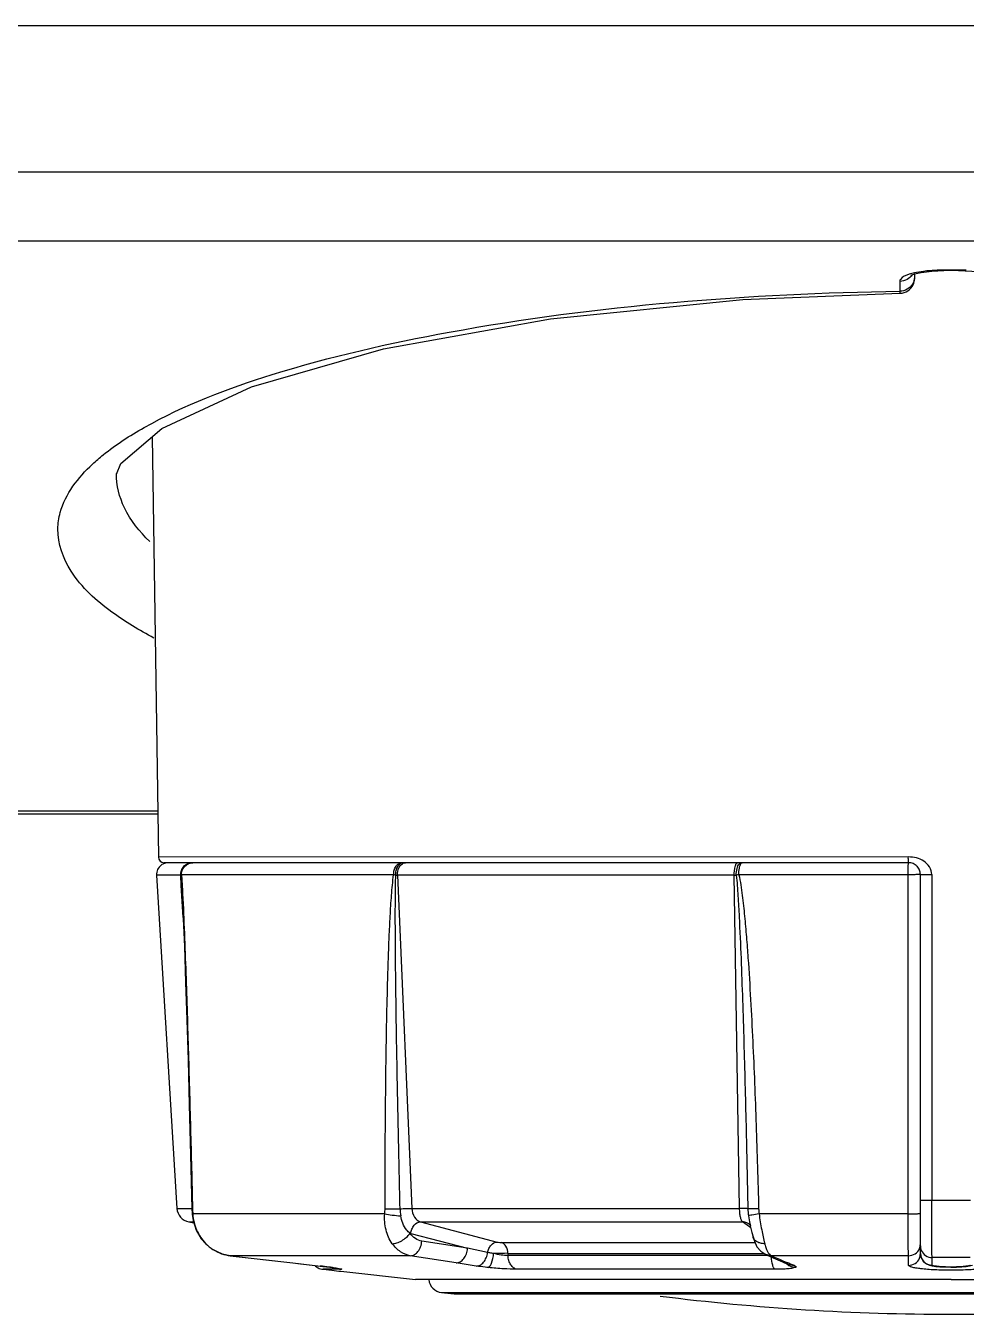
# Model space of a CAD drawing. Header units: millimetres. Extents: x -1584 to 3730, y -1918 to 2655.
# Drawn here: x 463.94 to 496.08, y -1896.38 to -1852.36 of the extents above; entities that cross this region are included whole.
import ezdxf

# ---------------------------------------------------------------- set-up
doc = ezdxf.new("R2010")
doc.units = ezdxf.units.MM
doc.header["$LTSCALE"] = 65.395
doc.layers.get('0').update_dxf_attribs({"linetype": 'CONTINUOUS'})
doc.layers.add('ASSI', color=7, linetype='CONTINUOUS')
doc.layers.add('GEOM', color=7, linetype='CONTINUOUS')

msp = doc.modelspace()

# ---------------------------------------------------------------- linework, layer by layer
at = {"linetype": 'Continuous'}
for p, q in [((875.459, -1852.358), (118.459, -1852.358)), ((875.459, -1857.358), (118.459, -1857.358))]:
    msp.add_line(p, q, dxfattribs=at)
at = {"layer": 'ASSI', "linetype": 'Continuous'}
msp.add_line((478.148, -1895.642), (478.462, -1895.681), dxfattribs=at)
for start, end in [(262.8664, 270), (270, 277.1336)]:
    msp.add_arc((495.559, -1816.384), 80, start, end, dxfattribs=at)
at = {"layer": 'GEOM', "linetype": 'Continuous'}
for p, q in [((798.805, -1859.723), (192.31, -1859.723)), ((494.309, -1860.839), (494.541, -1860.785)), ((494.309, -1860.839), (494.309, -1860.883)), ((494.309, -1860.883), (494.309, -1860.945)), ((494.309, -1860.945), (494.309, -1860.99)), ((494.541, -1860.785), (494.904, -1860.741)), ((494.904, -1860.741), (495.309, -1860.726)), ((495.809, -1860.709), (495.309, -1860.709)), ((495.309, -1860.726), (495.309, -1860.709)), ((495.809, -1860.726), (495.309, -1860.726)), ((495.809, -1860.726), (495.809, -1860.709)), ((493.809, -1861.083), (493.809, -1861.428)), ((494.309, -1860.99), (494.309, -1860.996)), ((493.816, -1861.496), (493.816, -1861.496)), ((468.265, -1866.4), (468.475, -1880.761)), ((468.454, -1879.301), (392.664, -1879.301)), ((468.452, -1879.199), (392.665, -1879.199)), ((494.101, -1880.76), (468.475, -1880.761)), ((468.848, -1880.958), (468.675, -1880.958)), ((468.812, -1880.958), (468.685, -1880.958)), ((468.845, -1880.958), (468.812, -1880.958)), ((469.625, -1880.958), (468.845, -1880.958)), ((469.537, -1880.958), (468.848, -1880.958)), ((469.625, -1880.958), (469.537, -1880.958)), ((469.651, -1880.958), (469.625, -1880.958)), ((469.651, -1880.958), (469.625, -1880.958)), ((476.794, -1880.958), (469.651, -1880.958)), ((476.794, -1880.958), (469.651, -1880.958)), ((476.805, -1880.958), (476.794, -1880.958)), ((476.81, -1880.958), (476.794, -1880.958)), ((476.922, -1880.958), (476.805, -1880.958)), ((476.922, -1880.958), (476.81, -1880.958)), ((477.579, -1880.958), (476.922, -1880.958)), ((477.579, -1880.958), (476.922, -1880.958)), ((477.709, -1880.958), (477.579, -1880.958)), ((477.709, -1880.958), (477.579, -1880.958)), ((488.262, -1880.958), (477.709, -1880.958)), ((488.262, -1880.958), (477.709, -1880.958)), ((488.397, -1880.958), (488.262, -1880.958)), ((488.397, -1880.958), (488.262, -1880.958)), ((488.416, -1880.958), (488.397, -1880.958)), ((488.416, -1880.958), (488.397, -1880.958)), ((494.109, -1880.958), (488.416, -1880.958)), ((494.109, -1880.958), (488.416, -1880.958)), ((468.413, -1881.383), (469.109, -1892.768)), ((469.238, -1881.383), (468.413, -1881.383)), ((469.259, -1881.735), (469.238, -1881.383)), ((476.514, -1881.366), (469.264, -1881.366)), ((488.153, -1881.383), (476.644, -1881.383)), ((476.644, -1881.383), (477.137, -1892.768)), ((488.333, -1892.768), (488.153, -1881.383)), ((494.087, -1881.366), (488.309, -1881.366)), ((494.087, -1892.951), (494.087, -1881.366)), ((494.509, -1892.481), (494.509, -1881.358)), ((494.509, -1892.481), (494.509, -1881.358)), ((494.899, -1881.364), (494.899, -1892.487)), ((469.324, -1882.824), (469.259, -1881.735)), ((494.509, -1892.943), (494.509, -1892.481)), ((494.509, -1892.864), (494.509, -1892.481)), ((494.899, -1892.487), (495.559, -1892.486)), ((495.559, -1892.486), (496.219, -1892.487)), ((469.109, -1892.768), (469.488, -1892.768)), ((469.488, -1892.768), (469.624, -1892.768)), ((469.643, -1892.778), (469.624, -1892.78)), ((469.624, -1892.78), (469.63, -1892.928)), ((469.624, -1892.78), (469.624, -1892.78)), ((469.63, -1892.928), (469.632, -1892.952)), ((469.632, -1892.952), (469.633, -1892.973)), ((469.651, -1892.951), (469.633, -1892.973)), ((469.633, -1892.973), (469.633, -1892.973)), ((476.209, -1892.951), (469.651, -1892.951)), ((477.137, -1892.768), (488.333, -1892.768)), ((488.633, -1893.021), (488.667, -1893.224)), ((494.087, -1892.951), (489.001, -1892.951)), ((494.509, -1892.943), (494.509, -1892.864)), ((494.509, -1893.928), (494.509, -1892.943)), ((469.517, -1893.229), (469.686, -1893.261)), ((469.517, -1893.229), (469.676, -1893.229)), ((469.686, -1893.261), (469.714, -1893.348)), ((477.429, -1893.229), (480.052, -1893.917)), ((477.429, -1893.229), (488.434, -1893.229)), ((488.586, -1893.338), (488.434, -1893.229)), ((488.607, -1893.353), (488.586, -1893.338)), ((488.676, -1893.403), (488.607, -1893.353)), ((488.647, -1893.298), (488.693, -1893.341)), ((488.647, -1893.298), (488.647, -1893.298)), ((488.667, -1893.224), (488.691, -1893.33)), ((488.667, -1893.224), (488.668, -1893.226)), ((488.715, -1893.43), (488.676, -1893.403)), ((488.691, -1893.33), (488.693, -1893.341)), ((488.693, -1893.341), (488.698, -1893.361)), ((488.7, -1893.347), (488.708, -1893.359)), ((469.851, -1893.653), (469.943, -1893.808)), ((469.939, -1893.803), (470.08, -1893.968)), ((470.08, -1893.968), (470.295, -1894.146)), ((470.08, -1893.968), (470.08, -1893.968)), ((470.08, -1893.968), (470.095, -1893.98)), ((470.08, -1893.968), (470.08, -1893.968)), ((470.1, -1893.974), (470.08, -1893.968)), ((477.095, -1893.623), (479.039, -1894.132)), ((479.039, -1894.132), (477.476, -1893.887)), ((480.193, -1893.935), (488.859, -1893.935)), ((488.792, -1893.745), (488.792, -1893.744)), ((494.509, -1893.986), (494.509, -1893.928)), ((494.509, -1894.03), (494.509, -1893.966)), ((494.509, -1894.03), (494.509, -1893.986)), ((470.93, -1894.384), (473.065, -1894.629)), ((470.93, -1894.384), (470.93, -1894.384)), ((470.934, -1894.384), (470.93, -1894.384)), ((470.934, -1894.384), (473.069, -1894.629)), ((477.083, -1894.384), (470.934, -1894.384)), ((478.646, -1894.629), (477.083, -1894.384)), ((479.724, -1894.279), (479.039, -1894.132)), ((480.418, -1894.304), (480.422, -1894.382)), ((480.418, -1894.304), (489.161, -1894.304)), ((489.225, -1894.382), (480.422, -1894.382)), ((489.226, -1894.346), (489.225, -1894.346)), ((489.309, -1894.382), (489.225, -1894.382)), ((489.226, -1894.346), (489.395, -1894.419)), ((489.41, -1894.384), (489.226, -1894.346)), ((489.395, -1894.419), (489.798, -1894.592)), ((489.41, -1894.384), (489.696, -1894.506)), ((494.106, -1894.384), (489.41, -1894.384)), ((494.106, -1894.716), (494.106, -1894.384)), ((494.509, -1894.05), (494.509, -1894.03)), ((494.509, -1894.143), (494.509, -1894.05)), ((494.509, -1894.209), (494.509, -1894.143)), ((494.509, -1894.308), (494.509, -1894.143)), ((494.509, -1894.308), (494.509, -1894.209)), ((494.509, -1894.319), (494.509, -1894.308)), ((473.065, -1894.629), (473.065, -1894.629)), ((473.069, -1894.629), (473.065, -1894.629)), ((473.069, -1894.629), (474.009, -1894.737)), ((474.005, -1894.737), (474.005, -1894.737)), ((474.009, -1894.737), (474.005, -1894.737)), ((474.101, -1894.848), (474.402, -1894.881)), ((474.255, -1894.848), (474.101, -1894.848)), ((474.412, -1894.848), (474.255, -1894.848)), ((474.336, -1894.778), (474.412, -1894.788)), ((474.412, -1894.788), (474.412, -1894.788)), ((474.427, -1894.789), (474.412, -1894.788)), ((474.654, -1894.848), (474.412, -1894.848)), ((474.413, -1894.787), (474.427, -1894.789)), ((474.503, -1894.8), (474.563, -1894.809)), ((474.563, -1894.809), (474.61, -1894.817)), ((474.588, -1894.813), (474.612, -1894.817)), ((474.649, -1894.824), (474.655, -1894.825)), ((474.714, -1894.848), (474.654, -1894.848)), ((479.336, -1894.737), (478.646, -1894.629)), ((489.544, -1894.848), (480.728, -1894.848)), ((489.696, -1894.506), (489.813, -1894.557)), ((489.798, -1894.592), (489.798, -1894.592)), ((489.982, -1894.629), (489.798, -1894.592)), ((489.813, -1894.557), (489.982, -1894.629)), ((489.972, -1894.667), (490.044, -1894.698)), ((490.044, -1894.698), (490.043, -1894.698)), ((490.231, -1894.737), (490.044, -1894.698)), ((494.909, -1894.706), (494.909, -1894.448)), ((494.916, -1894.733), (495.032, -1894.749)), ((474.402, -1894.881), (474.644, -1894.908)), ((474.644, -1894.908), (474.706, -1894.915)), ((474.706, -1894.915), (477.259, -1895.198)), ((477.537, -1895.198), (477.259, -1895.198)), ((477.579, -1895.198), (477.537, -1895.198)), ((477.709, -1895.198), (477.579, -1895.198)), ((477.718, -1895.198), (477.709, -1895.198)), ((495.559, -1895.198), (477.718, -1895.198)), ((495.559, -1895.198), (513.399, -1895.198)), ((478.148, -1895.642), (478.462, -1895.642)), ((478.462, -1895.642), (478.584, -1895.642)), ((478.462, -1895.681), (478.584, -1895.688)), ((478.462, -1895.681), (478.673, -1895.681)), ((478.584, -1895.642), (478.632, -1895.642)), ((478.632, -1895.688), (478.584, -1895.688)), ((478.584, -1895.688), (478.793, -1895.688)), ((478.632, -1895.642), (478.735, -1895.642)), ((478.793, -1895.688), (478.632, -1895.688)), ((478.673, -1895.681), (478.735, -1895.681)), ((478.735, -1895.642), (478.782, -1895.642)), ((478.735, -1895.681), (478.782, -1895.681)), ((478.782, -1895.642), (495.559, -1895.642)), ((478.782, -1895.681), (495.559, -1895.681)), ((495.559, -1895.688), (478.793, -1895.688)), ((478.793, -1895.688), (495.559, -1895.688)), ((495.559, -1895.642), (512.335, -1895.642)), ((495.559, -1895.681), (512.335, -1895.681)), ((512.324, -1895.688), (495.559, -1895.688)), ((495.559, -1895.688), (512.324, -1895.688))]:
    msp.add_line(p, q, dxfattribs=at)
for points in [[(494.185, -1860.883), (494.181, -1860.885), (494.283, -1860.845), (494.309, -1860.839)], [(495.809, -1860.726), (496.263, -1860.745), (496.612, -1860.791)], [(467.041, -1867.684), (467.195, -1867.311), (468.598, -1866.116), (471.66, -1864.694), (476.169, -1863.395), (481.873, -1862.369), (488.441, -1861.712), (493.816, -1861.496)], [(469.271, -1881.735), (469.316, -1882.629), (469.364, -1883.819), (469.407, -1885.035), (469.448, -1886.321), (469.49, -1887.708), (469.533, -1889.232), (469.578, -1890.94), (469.624, -1892.78)], [(469.633, -1892.973), (469.661, -1893.183), (469.766, -1893.508), (469.939, -1893.803)], [(469.769, -1893.512), (469.77, -1893.517), (469.851, -1893.653)], [(488.698, -1893.361), (488.752, -1893.589), (488.792, -1893.745)], [(469.943, -1893.808), (469.946, -1893.812), (470.08, -1893.968)], [(470.095, -1893.98), (470.291, -1894.144), (470.657, -1894.324), (470.93, -1894.383)], [(488.792, -1893.744), (488.837, -1893.89), (488.927, -1894.078), (489.053, -1894.233), (489.225, -1894.346)], [(470.295, -1894.146), (470.3, -1894.151), (470.479, -1894.236)], [(494.509, -1894.308), (494.533, -1894.446), (494.609, -1894.576), (494.713, -1894.663), (494.818, -1894.709), (494.916, -1894.733)], [(473.065, -1894.629), (473.335, -1894.66), (473.726, -1894.705), (474.005, -1894.737)], [(474.005, -1894.737), (474.096, -1894.748), (474.336, -1894.778)], [(474.412, -1894.788), (474.433, -1894.79), (474.503, -1894.8)], [(474.61, -1894.817), (474.642, -1894.822), (474.654, -1894.825)], [(489.798, -1894.592), (489.869, -1894.623), (489.972, -1894.667)], [(495.032, -1894.749), (495.178, -1894.762), (495.354, -1894.77), (495.549, -1894.773), (495.745, -1894.771), (495.924, -1894.763), (496.073, -1894.751)], [(496.073, -1894.751), (496.191, -1894.735), (496.29, -1894.712)]]:
    msp.add_lwpolyline(points, dxfattribs=at)
for centre, radius, start, end in [((495.308, -1866.681), 5.972, 89.9948, 92.1409), ((495.81, -1866.651), 5.943, 87.4326, 90.0097), ((493.809, -1860.996), 0.5, 270.8946, 334.8774), ((493.809, -1860.996), 0.5, 334.8774, 360), ((468.675, -1880.758), 0.2, 180.84, 270), ((468.812, -1881.358), 0.4, 127.4, 183.5), ((468.812, -1881.358), 0.4, 108.7, 127.4), ((468.812, -1881.358), 0.4, 90, 108.7), ((469.651, -1881.328), 0.369, 90.0072, 93.8752), ((476.81, -1881.08), 0.122, 90.0198, 96.3934), ((476.937, -1881.194), 0.238, 120.0018, 121.7723), ((494.109, -1881.358), 0.4, 67.4923, 90), ((494.109, -1881.358), 0.4, 44.598, 67.4923), ((494.109, -1881.358), 0.4, 22.3008, 44.598), ((494.109, -1881.358), 0.4, 21.9661, 44.3885), ((494.109, -1881.358), 0.4, 0, 22.3008), ((494.109, -1881.358), 0.4, 0, 21.9661), ((421.936, -1884.463), 47.414, 3.3537, 3.725), ((476.652, -1877.076), 4.306, 269.1514, 269.9029), ((488.149, -1875.912), 5.47, 270.0395, 270.7491), ((490.043, -1891.025), 9.813, 100.18, 100.7042), ((469.608, -1892.738), 0.5, 183.5, 259.5), ((473.428, -1892.684), 3.786, 181.4209, 182.7431), ((474.754, -1892.619), 5.114, 182.757, 183.7233), ((471.149, -1892.878), 1.5, 182.798, 183.5433), ((478.666, -1892.723), 1.933, 181.7515, 188.862), ((490.83, -1892.739), 2.214, 181.1093, 187.3062), ((488.437, -1893.591), 0.36, 57.3375, 66.6044), ((488.436, -1893.592), 0.362, 54.3906, 57.3393), ((471.165, -1892.923), 1.496, 223.9552, 224.6058), ((471.12, -1892.967), 1.433, 224.6086, 236.9445), ((477.216, -1893.162), 0.477, 252.5046, 255.3146), ((471.1, -1892.996), 1.398, 236.9827, 250.6584), ((471.093, -1893.012), 1.381, 250.7112, 263.3865), ((480.584, -1949.123), 54.82, 90.1728, 90.6826), ((494.533, -1894.319), 0.0247, 180.0347, 187.3885), ((474.156, -1894.351), 0.5, 227.6271, 243.6475), ((474.156, -1894.351), 0.5, 243.6475, 263.661), ((471.135, -1919.73), 25.157, 82.7732, 83.4402), ((472.172, -1911.468), 16.831, 82.3474, 82.7374), ((474.768, -1894.375), 0.476, 250.8506, 263.4182), ((476.462, -1926.144), 34.292, 66.5523, 66.78), ((476.777, -1925.416), 33.499, 66.3189, 66.5509), ((495.559, -2143.118), 248.671, 89.99999, 90.14975), ((495.559, -2143.118), 248.671, 89.85025, 90.00001), ((478.209, -1895.146), 0.5, 186.1335, 263)]:
    msp.add_arc(centre, radius, start, end, dxfattribs=at)
for points, knots in [([(494.305, -1860.805), (494.247, -1860.818), (494.08, -1860.864), (493.889, -1860.928), (493.826, -1861.027)], [0, 0, 0, 0, 0.339142, 1, 1, 1, 1]), ([(493.826, -1861.027), (493.821, -1861.035), (493.811, -1861.053), (493.808, -1861.073), (493.809, -1861.083)], [0, 0, 0, 0, 0.523395, 1, 1, 1, 1]), ([(467.988, -1866.086), (469.362, -1865.31), (472.808, -1864.01), (481.399, -1862.058), (488.655, -1861.507), (493.809, -1861.428)], [0, 0, 0, 0, 0.179214, 0.414572, 1, 1, 1, 1]), ([(493.809, -1861.428), (493.809, -1861.44), (493.811, -1861.46), (493.813, -1861.48), (493.814, -1861.488)], [0, 0, 0, 0, 0.618969, 1, 1, 1, 1]), ([(493.814, -1861.488), (493.814, -1861.49), (493.815, -1861.492), (493.816, -1861.496), (493.816, -1861.496)], [0, 0, 0, 0, 0.720802, 1, 1, 1, 1]), ([(466.223, -1867.338), (466.342, -1867.227), (466.89, -1866.755), (467.501, -1866.361), (467.988, -1866.086)], [0, 0, 0, 0, 0.225147, 1, 1, 1, 1]), ([(465.042, -1869.553), (465.045, -1869.365), (465.174, -1868.513), (465.739, -1867.79), (466.223, -1867.338)], [0, 0, 0, 0, 0.221528, 1, 1, 1, 1]), ([(468.179, -1869.983), (467.837, -1869.647), (467.268, -1868.949), (467.035, -1868.058), (467.042, -1867.656)], [0, 0, 0, 0, 0.5442, 1, 1, 1, 1]), ([(468.323, -1873.28), (467.825, -1873.016), (466.781, -1872.382), (465.466, -1871.219), (465.034, -1870.056), (465.042, -1869.553)], [0, 0, 0, 0, 0.326634, 0.70837, 1, 1, 1, 1]), ([(494.109, -1880.958), (494.107, -1880.958), (494.106, -1880.951), (494.104, -1880.941), (494.102, -1880.922), (494.1, -1880.887), (494.099, -1880.831), (494.095, -1880.783), (494.098, -1880.758)], [0, 0, 0, 0, 0.021788, 0.079304, 0.171935, 0.29583, 0.619018, 1, 1, 1, 1]), ([(494.899, -1881.364), (494.899, -1881.273), (494.837, -1881.088), (494.638, -1880.888), (494.379, -1880.774), (494.193, -1880.76), (494.101, -1880.76)], [0, 0, 0, 0, 0.248673, 0.498719, 0.749065, 1, 1, 1, 1]), ([(469.238, -1881.383), (469.235, -1881.329), (469.25, -1881.219), (469.334, -1881.077), (469.466, -1880.981), (469.573, -1880.958), (469.625, -1880.958)], [0, 0, 0, 0, 0.253542, 0.505147, 0.753699, 1, 1, 1, 1]), ([(469.25, -1881.382), (469.245, -1881.302), (469.286, -1881.135), (469.416, -1881.023), (469.49, -1880.991)], [0, 0, 0, 0, 0.500361, 1, 1, 1, 1]), ([(469.264, -1881.366), (469.262, -1881.267), (469.333, -1881.062), (469.53, -1880.966), (469.626, -1880.959)], [0, 0, 0, 0, 0.505498, 1, 1, 1, 1]), ([(476.514, -1881.366), (476.513, -1881.314), (476.526, -1881.212), (476.584, -1881.079), (476.676, -1880.983), (476.757, -1880.958), (476.794, -1880.958)], [0, 0, 0, 0, 0.288695, 0.556836, 0.791847, 1, 1, 1, 1]), ([(476.588, -1881.382), (476.586, -1881.331), (476.594, -1881.23), (476.639, -1881.074), (476.729, -1880.967), (476.796, -1880.959)], [0, 0, 0, 0, 0.310015, 0.593315, 1, 1, 1, 1]), ([(476.644, -1881.383), (476.643, -1881.342), (476.651, -1881.199), (476.723, -1881.046), (476.812, -1880.991)], [0, 0, 0, 0, 0.279091, 1, 1, 1, 1]), ([(476.818, -1880.987), (476.826, -1880.983), (476.859, -1880.966), (476.896, -1880.958), (476.922, -1880.958)], [0, 0, 0, 0, 0.25938, 1, 1, 1, 1]), ([(488.153, -1881.383), (488.151, -1881.283), (488.157, -1881.163), (488.197, -1881.034), (488.217, -1880.988), (488.244, -1880.958), (488.262, -1880.958)], [0, 0, 0, 0, 0.660034, 0.783004, 0.880433, 1, 1, 1, 1]), ([(488.22, -1881.382), (488.218, -1881.304), (488.232, -1881.167), (488.285, -1881.032), (488.327, -1880.991)], [0, 0, 0, 0, 0.570481, 1, 1, 1, 1]), ([(488.309, -1881.366), (488.308, -1881.29), (488.315, -1881.184), (488.343, -1881.058), (488.362, -1881.008), (488.374, -1880.989)], [0, 0, 0, 0, 0.588096, 0.82492, 1, 1, 1, 1]), ([(488.327, -1880.991), (488.332, -1880.986), (488.352, -1880.969), (488.378, -1880.958), (488.397, -1880.958)], [0, 0, 0, 0, 0.281711, 1, 1, 1, 1]), ([(488.374, -1880.989), (488.376, -1880.986), (488.384, -1880.975), (488.395, -1880.965), (488.404, -1880.961)], [0, 0, 0, 0, 0.298799, 1, 1, 1, 1]), ([(494.087, -1881.366), (494.087, -1881.314), (494.088, -1881.239), (494.09, -1881.143), (494.093, -1881.082), (494.096, -1881.032), (494.099, -1880.993), (494.103, -1880.974), (494.106, -1880.958), (494.109, -1880.958)], [0, 0, 0, 0, 0.379524, 0.551682, 0.702937, 0.827453, 0.920299, 0.978097, 1, 1, 1, 1]), ([(469.25, -1881.382), (469.249, -1881.382), (469.245, -1881.383), (469.242, -1881.383), (469.238, -1881.383)], [0, 0, 0, 0, 0.141496, 1, 1, 1, 1]), ([(469.264, -1881.366), (469.262, -1881.367), (469.256, -1881.372), (469.251, -1881.377), (469.25, -1881.382)], [0, 0, 0, 0, 0.306284, 1, 1, 1, 1]), ([(476.219, -1892.778), (476.22, -1891.825), (476.226, -1890.396), (476.244, -1888.49), (476.264, -1887.062), (476.292, -1885.634), (476.325, -1884.445), (476.361, -1883.494), (476.394, -1882.782), (476.439, -1882.072), (476.48, -1881.6), (476.514, -1881.366)], [0, 0, 0, 0, 0.25031, 0.375442, 0.500552, 0.625629, 0.750651, 0.813128, 0.875561, 0.937912, 1, 1, 1, 1]), ([(476.588, -1881.382), (476.581, -1881.381), (476.557, -1881.376), (476.532, -1881.37), (476.514, -1881.366)], [0, 0, 0, 0, 0.263638, 1, 1, 1, 1]), ([(476.734, -1892.782), (476.711, -1891.831), (476.669, -1889.931), (476.623, -1887.555), (476.594, -1885.655), (476.577, -1884.23), (476.569, -1883.043), (476.572, -1882.093), (476.578, -1881.619), (476.588, -1881.382)], [0, 0, 0, 0, 0.250116, 0.500199, 0.625221, 0.750222, 0.875183, 0.93763, 1, 1, 1, 1]), ([(488.22, -1881.382), (488.245, -1881.619), (488.279, -1882.093), (488.332, -1883.042), (488.383, -1884.23), (488.434, -1885.655), (488.493, -1887.555), (488.555, -1889.931), (488.596, -1891.831), (488.615, -1892.782)], [0, 0, 0, 0, 0.062519, 0.125032, 0.250045, 0.375048, 0.500046, 0.750028, 1, 1, 1, 1]), ([(488.309, -1881.366), (488.36, -1881.599), (488.427, -1882.071), (488.505, -1882.782), (488.567, -1883.494), (488.638, -1884.444), (488.711, -1885.634), (488.784, -1887.062), (488.846, -1888.49), (488.916, -1890.395), (488.958, -1891.825), (488.983, -1892.778)], [0, 0, 0, 0, 0.062467, 0.124966, 0.18747, 0.249975, 0.374983, 0.49999, 0.624996, 0.749999, 1, 1, 1, 1]), ([(494.509, -1881.358), (494.509, -1881.359), (494.504, -1881.359), (494.5, -1881.36), (494.489, -1881.361), (494.468, -1881.362), (494.432, -1881.363), (494.38, -1881.364), (494.317, -1881.365), (494.218, -1881.366), (494.14, -1881.366), (494.087, -1881.366)], [0, 0, 0, 0, 0.005241, 0.019964, 0.04418, 0.077728, 0.171248, 0.296746, 0.448956, 0.621715, 1, 1, 1, 1]), ([(494.509, -1881.358), (494.509, -1881.359), (494.513, -1881.359), (494.517, -1881.36), (494.527, -1881.36), (494.546, -1881.361), (494.578, -1881.362), (494.626, -1881.363), (494.684, -1881.363), (494.776, -1881.364), (494.849, -1881.364), (494.899, -1881.364)], [0, 0, 0, 0, 0.005022, 0.019417, 0.043119, 0.075969, 0.167966, 0.291715, 0.442779, 0.615656, 1, 1, 1, 1]), ([(469.294, -1881.846), (469.319, -1882.3), (469.359, -1883.208), (469.426, -1885.028), (469.498, -1887.306), (469.574, -1890.041), (469.621, -1891.865), (469.643, -1892.778)], [0, 0, 0, 0, 0.124534, 0.249428, 0.499503, 0.749722, 1, 1, 1, 1]), ([(494.509, -1892.481), (494.509, -1892.482), (494.513, -1892.482), (494.517, -1892.483), (494.527, -1892.483), (494.546, -1892.484), (494.578, -1892.485), (494.626, -1892.486), (494.684, -1892.486), (494.776, -1892.487), (494.849, -1892.487), (494.899, -1892.487)], [0, 0, 0, 0, 0.005025, 0.01942, 0.043121, 0.075969, 0.167963, 0.291708, 0.44277, 0.615646, 1, 1, 1, 1]), ([(494.909, -1894.448), (494.905, -1894.381), (494.905, -1894.168), (494.901, -1893.752), (494.9, -1893.165), (494.899, -1892.724), (494.899, -1892.487)], [0, 0, 0, 0, 0.102701, 0.324979, 0.637727, 1, 1, 1, 1]), ([(469.652, -1892.97), (469.663, -1893.154), (469.753, -1893.518), (469.961, -1893.83), (470.088, -1893.962)], [0, 0, 0, 0, 0.501228, 1, 1, 1, 1]), ([(476.467, -1893.974), (476.366, -1893.835), (476.219, -1893.498), (476.197, -1893.136), (476.209, -1892.951)], [0, 0, 0, 0, 0.481303, 1, 1, 1, 1]), ([(476.209, -1892.951), (476.293, -1892.971), (476.475, -1892.999), (476.659, -1893.016), (476.756, -1893.021)], [0, 0, 0, 0, 0.469984, 1, 1, 1, 1]), ([(476.219, -1892.778), (476.256, -1892.779), (476.427, -1892.782), (476.599, -1892.783), (476.734, -1892.782)], [0, 0, 0, 0, 0.213536, 1, 1, 1, 1]), ([(476.734, -1892.782), (476.769, -1892.78), (476.903, -1892.773), (477.038, -1892.768), (477.137, -1892.768)], [0, 0, 0, 0, 0.264401, 1, 1, 1, 1]), ([(477.073, -1893.616), (477.031, -1893.585), (476.866, -1893.424), (476.783, -1893.194), (476.756, -1893.021)], [0, 0, 0, 0, 0.23013, 1, 1, 1, 1]), ([(477.137, -1892.768), (477.141, -1892.873), (477.188, -1893.066), (477.345, -1893.208), (477.429, -1893.229)], [0, 0, 0, 0, 0.548265, 1, 1, 1, 1]), ([(488.434, -1893.229), (488.416, -1893.216), (488.387, -1893.161), (488.359, -1893.059), (488.339, -1892.923), (488.334, -1892.822), (488.333, -1892.768)], [0, 0, 0, 0, 0.142284, 0.368735, 0.664039, 1, 1, 1, 1]), ([(488.615, -1892.782), (488.604, -1892.779), (488.57, -1892.775), (488.476, -1892.769), (488.394, -1892.768), (488.333, -1892.768)], [0, 0, 0, 0, 0.130403, 0.351916, 1, 1, 1, 1]), ([(488.983, -1892.778), (488.903, -1892.779), (488.781, -1892.781), (488.658, -1892.783), (488.615, -1892.782)], [0, 0, 0, 0, 0.649454, 1, 1, 1, 1]), ([(489.001, -1892.951), (488.918, -1892.965), (488.808, -1892.984), (488.686, -1893.008), (488.646, -1893.016), (488.633, -1893.021)], [0, 0, 0, 0, 0.672203, 0.889598, 1, 1, 1, 1]), ([(489.001, -1892.951), (489.021, -1893.137), (489.079, -1893.479), (489.151, -1893.819), (489.191, -1893.974)], [0, 0, 0, 0, 0.538452, 1, 1, 1, 1]), ([(494.087, -1892.951), (494.14, -1892.951), (494.218, -1892.951), (494.317, -1892.95), (494.38, -1892.949), (494.432, -1892.948), (494.468, -1892.947), (494.489, -1892.946), (494.5, -1892.945), (494.504, -1892.944), (494.509, -1892.944), (494.509, -1892.943)], [0, 0, 0, 0, 0.378203, 0.55107, 0.703261, 0.828652, 0.922277, 0.955785, 0.979999, 0.994746, 1, 1, 1, 1]), ([(494.106, -1894.384), (494.104, -1894.366), (494.102, -1894.316), (494.096, -1894.159), (494.092, -1893.871), (494.088, -1893.444), (494.087, -1893.123), (494.087, -1892.951)], [0, 0, 0, 0, 0.036865, 0.105458, 0.328126, 0.639608, 1, 1, 1, 1]), ([(477.095, -1893.623), (477.102, -1893.571), (477.13, -1893.471), (477.221, -1893.314), (477.347, -1893.23), (477.429, -1893.229)], [0, 0, 0, 0, 0.283818, 0.555881, 1, 1, 1, 1]), ([(476.467, -1893.974), (476.519, -1893.975), (476.634, -1893.951), (476.852, -1893.849), (477.001, -1893.72), (477.073, -1893.616)], [0, 0, 0, 0, 0.21699, 0.475011, 1, 1, 1, 1]), ([(477.083, -1894.384), (476.965, -1894.365), (476.725, -1894.265), (476.545, -1894.081), (476.467, -1893.974)], [0, 0, 0, 0, 0.474275, 1, 1, 1, 1]), ([(477.476, -1893.887), (477.399, -1893.875), (477.241, -1893.808), (477.124, -1893.687), (477.073, -1893.616)], [0, 0, 0, 0, 0.473678, 1, 1, 1, 1]), ([(477.083, -1894.384), (477.131, -1894.384), (477.234, -1894.353), (477.357, -1894.239), (477.444, -1894.077), (477.471, -1893.952), (477.476, -1893.887)], [0, 0, 0, 0, 0.208918, 0.447389, 0.716072, 1, 1, 1, 1]), ([(479.724, -1894.279), (479.733, -1894.231), (479.763, -1894.138), (479.855, -1893.992), (479.975, -1893.917), (480.052, -1893.917)], [0, 0, 0, 0, 0.284941, 0.555671, 1, 1, 1, 1]), ([(480.052, -1893.917), (480.063, -1893.92), (480.109, -1893.929), (480.156, -1893.935), (480.193, -1893.935)], [0, 0, 0, 0, 0.228947, 1, 1, 1, 1]), ([(480.418, -1894.304), (480.415, -1894.22), (480.379, -1894.068), (480.258, -1893.953), (480.193, -1893.935)], [0, 0, 0, 0, 0.552797, 1, 1, 1, 1]), ([(489.191, -1893.974), (489.144, -1893.974), (489.053, -1893.965), (488.931, -1893.92), (488.837, -1893.846), (488.801, -1893.779), (488.792, -1893.745)], [0, 0, 0, 0, 0.288109, 0.550605, 0.784654, 1, 1, 1, 1]), ([(489.191, -1893.974), (489.196, -1893.992), (489.214, -1894.06), (489.237, -1894.126), (489.256, -1894.174)], [0, 0, 0, 0, 0.271921, 1, 1, 1, 1]), ([(478.646, -1894.629), (478.693, -1894.629), (478.797, -1894.598), (478.92, -1894.484), (479.007, -1894.323), (479.034, -1894.197), (479.039, -1894.132)], [0, 0, 0, 0, 0.208913, 0.44738, 0.716066, 1, 1, 1, 1]), ([(479.336, -1894.737), (479.381, -1894.737), (479.479, -1894.71), (479.597, -1894.606), (479.684, -1894.457), (479.715, -1894.34), (479.724, -1894.279)], [0, 0, 0, 0, 0.209294, 0.446849, 0.714601, 1, 1, 1, 1]), ([(479.93, -1894.307), (479.911, -1894.305), (479.842, -1894.297), (479.773, -1894.288), (479.724, -1894.279)], [0, 0, 0, 0, 0.274718, 1, 1, 1, 1]), ([(479.748, -1894.789), (479.772, -1894.785), (479.82, -1894.734), (479.889, -1894.575), (479.919, -1894.42), (479.93, -1894.307)], [0, 0, 0, 0, 0.133273, 0.356543, 1, 1, 1, 1]), ([(480.422, -1894.382), (480.344, -1894.382), (480.178, -1894.363), (480.016, -1894.33), (479.93, -1894.307)], [0, 0, 0, 0, 0.468509, 1, 1, 1, 1]), ([(480.728, -1894.848), (480.687, -1894.841), (480.603, -1894.803), (480.506, -1894.695), (480.442, -1894.549), (480.424, -1894.439), (480.422, -1894.382)], [0, 0, 0, 0, 0.20971, 0.446411, 0.713162, 1, 1, 1, 1]), ([(489.256, -1894.174), (489.261, -1894.187), (489.282, -1894.236), (489.308, -1894.282), (489.33, -1894.313)], [0, 0, 0, 0, 0.282175, 1, 1, 1, 1]), ([(489.33, -1894.313), (489.336, -1894.321), (489.358, -1894.349), (489.387, -1894.373), (489.41, -1894.384)], [0, 0, 0, 0, 0.290254, 1, 1, 1, 1]), ([(489.544, -1894.848), (489.525, -1894.84), (489.49, -1894.794), (489.44, -1894.656), (489.425, -1894.527), (489.421, -1894.432)], [0, 0, 0, 0, 0.138503, 0.359386, 1, 1, 1, 1]), ([(494.106, -1894.384), (494.184, -1894.384), (494.343, -1894.338), (494.448, -1894.21), (494.478, -1894.139)], [0, 0, 0, 0, 0.500868, 1, 1, 1, 1]), ([(494.509, -1894.308), (494.509, -1894.41), (494.595, -1894.622), (494.807, -1894.706), (494.909, -1894.706)], [0, 0, 0, 0, 0.499121, 1, 1, 1, 1]), ([(494.539, -1894.202), (494.569, -1894.274), (494.673, -1894.401), (494.831, -1894.448), (494.909, -1894.448)], [0, 0, 0, 0, 0.499278, 1, 1, 1, 1]), ([(474.427, -1894.789), (474.442, -1894.791), (474.498, -1894.799), (474.554, -1894.807), (474.594, -1894.813)], [0, 0, 0, 0, 0.278952, 1, 1, 1, 1]), ([(474.594, -1894.813), (474.623, -1894.818), (474.661, -1894.824), (474.707, -1894.833), (474.725, -1894.837), (474.736, -1894.84), (474.739, -1894.842), (474.743, -1894.844), (474.739, -1894.848), (474.729, -1894.846), (474.72, -1894.848), (474.714, -1894.848)], [0, 0, 0, 0, 0.48193, 0.648653, 0.763544, 0.801318, 0.826024, 0.838448, 0.846799, 0.897206, 1, 1, 1, 1]), ([(479.748, -1894.789), (479.711, -1894.785), (479.573, -1894.77), (479.436, -1894.753), (479.336, -1894.737)], [0, 0, 0, 0, 0.274731, 1, 1, 1, 1]), ([(480.728, -1894.848), (480.575, -1894.848), (480.248, -1894.833), (479.922, -1894.807), (479.748, -1894.789)], [0, 0, 0, 0, 0.467727, 1, 1, 1, 1]), ([(490.237, -1894.789), (490.207, -1894.802), (490.124, -1894.818), (489.973, -1894.835), (489.773, -1894.845), (489.624, -1894.848), (489.544, -1894.848)], [0, 0, 0, 0, 0.138154, 0.36053, 0.654278, 1, 1, 1, 1]), ([(490.231, -1894.737), (490.244, -1894.743), (490.271, -1894.754), (490.256, -1894.781), (490.244, -1894.786), (490.237, -1894.789)], [0, 0, 0, 0, 0.522042, 0.699407, 1, 1, 1, 1]), ([(494.106, -1894.716), (494.184, -1894.717), (494.343, -1894.671), (494.448, -1894.543), (494.478, -1894.471)], [0, 0, 0, 0, 0.500867, 1, 1, 1, 1]), ([(495.559, -1894.882), (495.373, -1894.882), (495.103, -1894.876), (494.761, -1894.856), (494.543, -1894.835), (494.365, -1894.812), (494.23, -1894.783), (494.15, -1894.76), (494.106, -1894.73), (494.106, -1894.716)], [0, 0, 0, 0, 0.376713, 0.546978, 0.696445, 0.819594, 0.912162, 0.971603, 1, 1, 1, 1]), ([(496.209, -1894.706), (496.209, -1894.712), (496.188, -1894.724), (496.153, -1894.733), (496.092, -1894.744), (495.976, -1894.757), (495.795, -1894.769), (495.559, -1894.773), (495.322, -1894.769), (495.141, -1894.757), (495.025, -1894.744), (494.964, -1894.733), (494.929, -1894.724), (494.909, -1894.712), (494.909, -1894.706)], [0, 0, 0, 0, 0.013448, 0.042859, 0.089045, 0.150671, 0.310949, 0.5, 0.68905, 0.849327, 0.910954, 0.957139, 0.986553, 1, 1, 1, 1]), ([(497.012, -1894.716), (497.012, -1894.73), (496.968, -1894.76), (496.888, -1894.783), (496.752, -1894.812), (496.575, -1894.835), (496.357, -1894.856), (496.014, -1894.876), (495.744, -1894.882), (495.559, -1894.882)], [0, 0, 0, 0, 0.028397, 0.087844, 0.180408, 0.303556, 0.45302, 0.623283, 1, 1, 1, 1])]:
    msp.add_open_spline(points, degree=3, knots=knots, dxfattribs=at)
for points in [[(494.227, -1860.872), (494.185, -1860.936), (494.125, -1860.99), (494.059, -1861.027)], [(494.309, -1860.945), (494.309, -1861.028), (494.284, -1861.114), (494.242, -1861.186)], [(494.614, -1860.751), (494.51, -1860.765), (494.407, -1860.782), (494.305, -1860.805)], [(495.085, -1860.713), (494.927, -1860.719), (494.77, -1860.731), (494.614, -1860.751)], [(494.059, -1861.027), (493.983, -1861.068), (493.895, -1861.091), (493.809, -1861.091)], [(494.059, -1861.363), (493.983, -1861.405), (493.895, -1861.428), (493.809, -1861.428)], [(494.242, -1861.186), (494.198, -1861.259), (494.133, -1861.322), (494.059, -1861.363)], [(469.49, -1880.991), (469.539, -1880.97), (469.594, -1880.958), (469.648, -1880.958)], [(488.404, -1880.961), (488.407, -1880.959), (488.411, -1880.958), (488.416, -1880.958)], [(469.264, -1881.366), (469.276, -1881.526), (469.285, -1881.686), (469.294, -1881.846)], [(476.209, -1892.951), (476.215, -1892.893), (476.219, -1892.835), (476.219, -1892.778)], [(488.983, -1892.778), (488.984, -1892.836), (488.991, -1892.894), (489.001, -1892.951)], [(488.58, -1893.26), (488.535, -1893.24), (488.484, -1893.23), (488.434, -1893.229)], [(494.478, -1894.139), (494.498, -1894.091), (494.509, -1894.038), (494.509, -1893.986)], [(494.478, -1894.471), (494.498, -1894.423), (494.509, -1894.37), (494.509, -1894.319)], [(494.509, -1894.05), (494.509, -1894.102), (494.519, -1894.155), (494.539, -1894.202)], [(490.061, -1894.746), (490.005, -1894.721), (489.953, -1894.684), (489.91, -1894.64)], [(490.237, -1894.789), (490.176, -1894.786), (490.116, -1894.771), (490.061, -1894.746)]]:
    msp.add_open_spline(points, degree=3, dxfattribs=at)

doc.saveas('drawing.dxf')
